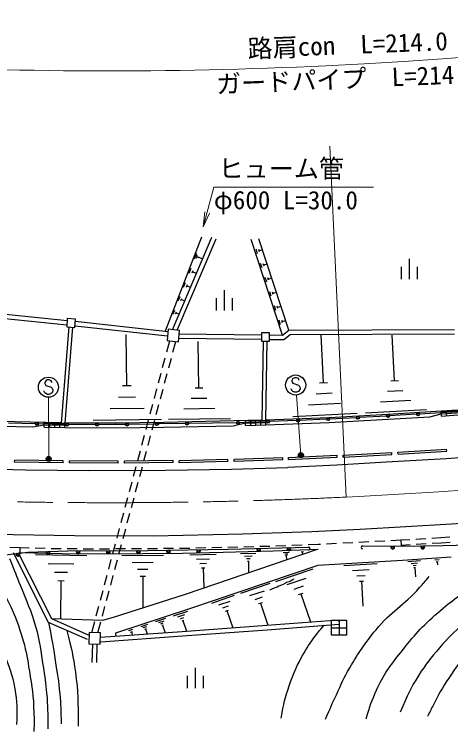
# Model space of a CAD drawing. Units: millimetres, scale not verified. Extents: x 40000 to 680000, y 20000 to 380000.
# Drawn here: x 228960 to 272448, y 246589 to 318017 of the extents above; entities that cross this region are included whole.
import ezdxf
from ezdxf.enums import TextEntityAlignment as Align

# ---------------------------------------------------------------- set-up
doc = ezdxf.new("R2010")
doc.units = ezdxf.units.MM
doc.header["$LTSCALE"] = 1000
doc.header["$PDMODE"] = 32
doc.header["$PDSIZE"] = 500
doc.linetypes.add('CHAIN', pattern=[18.5, 12, -1.5, 3.5, -1.5])
for name, color, linetype, lineweight in [('M-BGD', 7, 'Continuous', 25), ('M-BMK', 2, 'CHAIN', 13), ('M-STR-HTXT', 7, 'Continuous', 13), ('M-STR-STRC', 7, 'Continuous', 25)]:
    doc.layers.add(name, color=color, linetype=linetype, lineweight=lineweight)
doc.styles.add('ＭＳ ゴシック', font='')
doc.styles.get('ＭＳ ゴシック').set_extended_font_data('MS Gothic')

msp = doc.modelspace()

# ---------------------------------------------------------------- linework, layer by layer
at = {"layer": 'M-BGD'}
for p, q in [((247598, 295823), (243982, 286481)), ((244714, 286612), (248658, 295832)), ((245173, 286567), (249063, 295659)), ((255675, 286070), (252581, 295586)), ((256308, 286576), (253345, 295659)), ((253198, 294174), (253049, 294630)), ((253389, 294362), (253315, 294590)), ((253352, 294476), (253694, 294587)), ((246924, 293667), (247142, 294230)), ((247119, 293753), (247228, 294035)), ((247287, 293769), (247341, 293910)), ((247314, 293840), (247736, 293676)), ((268323, 293662), (268323, 291662)), ((253656, 292764), (253507, 293222)), ((253848, 292953), (253773, 293182)), ((253811, 293067), (254154, 293179)), ((267523, 292862), (267523, 291662)), ((269123, 292862), (269123, 291662)), ((246369, 292233), (246571, 292755)), ((246680, 292263), (246781, 292523)), ((246731, 292393), (247122, 292242)), ((254115, 291354), (253965, 291813)), ((254307, 291543), (254232, 291772)), ((254270, 291658), (254614, 291770)), ((245829, 290838), (246016, 291320)), ((246117, 290865), (246210, 291106)), ((246164, 290986), (246525, 290846)), ((249881, 290541), (249881, 288541)), ((254574, 289942), (254424, 290402)), ((254766, 290132), (254692, 290362)), ((254729, 290247), (255074, 290359)), ((245304, 289481), (245476, 289925)), ((245569, 289506), (245655, 289728)), ((245612, 289617), (245944, 289488)), ((249081, 289741), (249081, 288541)), ((250681, 289741), (250681, 288541)), ((255033, 288529), (254883, 288990)), ((255226, 288719), (255151, 288950)), ((255189, 288835), (255535, 288947)), ((244793, 288161), (244950, 288567)), ((245035, 288184), (245114, 288387)), ((245075, 288285), (245379, 288167)), ((235037, 287448), (244281, 286449)), ((255493, 287115), (255342, 287577)), ((255687, 287305), (255611, 287537)), ((255649, 287421), (255996, 287534)), ((234392, 286888), (233623, 277321)), ((234762, 286863), (233993, 277315)), ((235008, 287008), (244238, 286011)), ((240176, 281022), (240106, 286140)), ((245350, 285775), (253581, 285657)), ((245393, 286214), (253581, 286097)), ((259773, 281311), (259526, 286116)), ((266858, 281511), (266624, 286070)), ((244157, 284407), (244450, 285503)), ((244768, 284369), (245055, 285443)), ((247359, 280798), (247296, 285432)), ((253652, 277580), (253794, 285476)), ((254022, 277593), (254164, 285476)), ((243743, 282861), (244002, 283827)), ((244354, 282823), (244613, 283789)), ((243330, 281315), (243588, 282281)), ((243940, 281277), (244199, 282243)), ((267238, 281530), (266479, 281491)), ((240603, 281028), (239750, 281016)), ((242916, 279770), (243174, 280736)), ((247745, 280803), (246973, 280793)), ((260173, 281332), (259372, 281290)), ((243527, 279732), (243785, 280698)), ((260629, 280284), (259027, 280202)), ((267670, 280537), (266151, 280458)), ((241045, 279896), (239339, 279873)), ((248146, 279779), (246601, 279757)), ((268482, 279563), (265443, 279406)), ((241913, 278771), (238501, 278724)), ((242502, 278224), (242761, 279190)), ((243113, 278186), (243372, 279152)), ((248932, 278759), (245843, 278717)), ((261484, 279258), (258281, 279093)), ((270054, 278628), (263976, 278315)), ((271515, 278440), (273510, 278600)), ((263141, 278272), (256734, 277942)), ((270365, 277937), (271510, 278225)), ((271550, 278002), (271515, 278440)), ((271532, 278221), (273528, 278380)), ((271550, 278002), (273545, 278161)), ((272050, 278042), (272015, 278480)), ((230811, 276956), (231929, 277154)), ((231925, 276909), (231932, 277349)), ((231932, 277349), (233993, 277315)), ((232486, 276900), (232494, 277340)), ((232986, 276892), (232994, 277332)), ((233486, 276883), (233493, 277323)), ((233986, 276875), (233993, 277315)), ((233998, 277375), (239065, 277353)), ((243635, 277657), (236811, 277564)), ((242089, 276679), (242347, 277645)), ((242700, 276641), (242958, 277607)), ((250491, 277751), (244312, 277666)), ((250780, 277051), (251985, 277351)), ((251995, 277525), (254022, 277593)), ((252010, 277085), (251995, 277525)), ((252002, 277305), (254029, 277373)), ((252010, 277085), (254037, 277153)), ((252538, 277103), (252523, 277542)), ((253037, 277119), (253023, 277559)), ((253537, 277136), (253522, 277576)), ((254037, 277153), (254022, 277593)), ((231925, 276909), (233986, 276875)), ((231928, 277129), (233990, 277095)), ((233986, 276875), (239062, 276853)), ((241675, 275133), (241934, 276099)), ((242286, 275095), (242545, 276061)), ((241262, 273587), (241520, 274553)), ((241873, 273549), (242131, 274515)), ((261737, 274133), (266585, 274392)), ((266595, 274193), (266585, 274392)), ((267190, 274427), (272045, 274724)), ((267202, 274227), (267190, 274427)), ((267202, 274227), (272057, 274525)), ((272057, 274525), (272045, 274724)), ((228990, 273439), (228994, 273639)), ((233843, 273556), (228994, 273639)), ((244788, 273577), (239935, 273534)), ((244789, 273377), (244788, 273577)), ((250247, 273678), (245399, 273573)), ((245403, 273374), (245399, 273573)), ((250252, 273478), (250247, 273678)), ((255706, 273842), (250856, 273701)), ((250861, 273501), (250856, 273701)), ((255712, 273642), (250861, 273501)), ((255712, 273642), (255706, 273842)), ((256282, 273896), (261136, 274107)), ((256290, 273696), (256282, 273896)), ((256290, 273696), (261145, 273907)), ((261145, 273907), (261136, 274107)), ((261748, 273933), (261737, 274133)), ((261748, 273933), (266595, 274193)), ((233840, 273356), (228990, 273439)), ((233840, 273356), (233843, 273556)), ((239312, 273532), (234458, 273545)), ((234458, 273345), (234458, 273545)), ((239312, 273332), (234458, 273345)), ((239312, 273332), (239312, 273532)), ((239937, 273334), (239935, 273534)), ((244789, 273377), (239937, 273334)), ((240848, 272042), (241107, 273008)), ((241459, 272004), (241718, 272970)), ((250252, 273478), (245403, 273374)), ((240435, 270496), (240693, 271462)), ((241046, 270458), (241304, 271424)), ((240021, 268950), (240280, 269916)), ((240632, 268912), (240891, 269878)), ((239608, 267405), (239866, 268371)), ((240218, 267367), (240477, 268333)), ((239194, 265859), (239452, 266825)), ((239805, 265821), (240063, 266787)), ((269973, 265799), (268975, 265739)), ((271470, 265889), (270572, 265835)), ((272376, 265952), (271470, 265889)), ((238780, 264314), (239039, 265280)), ((239391, 264275), (239650, 265241)), ((252835, 264999), (251835, 264973)), ((254434, 265042), (253435, 265015)), ((256033, 265099), (255034, 265061)), ((257632, 265159), (256633, 265121)), ((259231, 265220), (258232, 265182)), ((259489, 265233), (259231, 265220)), ((261086, 265317), (260088, 265265)), ((262684, 265401), (261686, 265348)), ((264282, 265484), (263283, 265432)), ((265880, 265567), (264881, 265515)), ((267478, 265650), (266479, 265598)), ((268376, 265703), (267478, 265650)), ((267478, 265650), (267509, 265130)), ((268408, 265184), (267509, 265130)), ((270005, 265280), (269007, 265220)), ((271504, 265370), (270604, 265316)), ((272412, 265433), (271504, 265370)), ((229515, 264887), (228502, 264923)), ((229497, 264368), (229388, 264372)), ((229515, 264887), (229497, 264368)), ((230438, 264864), (229515, 264887)), ((232038, 264824), (231038, 264849)), ((233637, 264783), (232638, 264808)), ((235237, 264778), (234237, 264780)), ((236837, 264775), (235837, 264777)), ((237771, 264773), (237437, 264774)), ((238437, 264777), (237771, 264773)), ((240037, 264787), (239037, 264781)), ((241637, 264797), (240637, 264791)), ((243237, 264807), (242237, 264801)), ((244837, 264817), (243837, 264811)), ((245720, 264823), (245437, 264821)), ((246437, 264840), (245720, 264823)), ((248037, 264877), (247037, 264854)), ((249636, 264915), (248636, 264891)), ((251236, 264957), (250236, 264931)), ((251507, 264314), (253022, 264354)), ((255748, 264438), (256352, 264460)), ((255905, 264292), (256207, 264304)), ((257538, 264505), (257769, 264514)), ((257654, 264510), (257665, 264222)), ((231077, 264216), (236193, 264145)), ((238367, 262768), (238625, 263734)), ((238978, 262730), (239236, 263696)), ((239665, 264135), (243836, 264161)), ((246448, 264190), (249065, 264251)), ((247112, 263769), (248421, 263800)), ((251893, 264072), (252650, 264092)), ((252089, 263824), (252467, 263834)), ((252190, 263574), (252379, 263579)), ((252285, 263577), (252315, 262440)), ((255986, 264144), (256137, 264150)), ((256061, 264147), (256079, 263693)), ((268190, 263533), (269458, 263618)), ((270884, 263714), (271296, 263741)), ((232344, 263345), (234902, 263310)), ((240712, 263446), (242798, 263459)), ((247450, 263340), (248104, 263356)), ((247624, 262908), (247951, 262916)), ((247787, 262912), (247834, 260949)), ((261790, 263135), (265115, 263340)), ((268521, 263343), (269155, 263386)), ((268694, 263142), (269011, 263164)), ((268787, 262936), (268946, 262947)), ((268866, 262942), (268930, 261990)), ((271001, 263515), (271207, 263529)), ((271104, 263522), (271124, 263213)), ((232972, 262484), (234251, 262466)), ((237953, 261222), (238212, 262188)), ((238564, 261184), (238823, 262150)), ((241238, 262754), (242281, 262761)), ((255024, 261552), (258758, 262811)), ((262655, 262632), (264318, 262735)), ((263105, 262103), (263937, 262155)), ((233280, 261626), (233919, 261618)), ((233600, 261622), (233547, 257784)), ((241503, 262061), (242024, 262064)), ((241764, 262062), (241783, 258934)), ((256167, 261245), (258034, 261874)), ((263347, 261562), (263763, 261588)), ((263555, 261575), (263710, 259081)), ((251527, 260374), (254471, 261366)), ((256843, 260780), (257777, 261094)), ((237540, 259677), (237798, 260643)), ((238151, 259639), (238409, 260605)), ((248632, 259398), (250911, 260167)), ((252428, 260131), (253900, 260627)), ((252961, 259765), (253697, 260013)), ((257286, 260236), (257753, 260393)), ((257520, 260315), (258463, 257514)), ((249330, 259211), (250469, 259595)), ((253311, 259336), (253679, 259460)), ((253495, 259398), (254239, 257190)), ((237126, 258131), (237385, 259097)), ((237737, 258093), (237996, 259059)), ((244831, 258129), (246244, 258595)), ((249743, 258927), (250312, 259119)), ((250013, 258595), (250298, 258691)), ((250156, 258643), (250732, 256933)), ((243061, 257545), (244076, 257880)), ((245262, 258010), (245968, 258243)), ((245516, 257833), (245869, 257950)), ((236678, 256455), (236971, 257551)), ((237294, 256439), (237582, 257513)), ((241586, 257058), (242268, 257283)), ((243370, 257460), (243878, 257627)), ((243553, 257332), (243807, 257416)), ((243672, 257184), (243799, 257226)), ((243736, 257205), (243987, 256444)), ((245682, 257627), (245859, 257685)), ((245770, 257656), (246120, 256596)), ((260569, 256187), (260569, 257687)), ((260569, 257687), (262069, 257687)), ((261287, 257731), (261321, 257292)), ((261319, 257687), (261319, 256187)), ((262069, 257687), (262069, 256187)), ((240356, 256652), (240761, 256786)), ((240524, 256483), (240727, 256550)), ((240626, 256517), (240726, 256213)), ((241813, 256944), (242154, 257057)), ((241954, 256802), (242125, 256858)), ((242040, 256830), (242208, 256318)), ((260569, 256937), (262069, 256937)), ((239053, 256380), (239089, 256097)), ((262069, 256187), (260569, 256187)), ((236748, 255313), (236698, 253484)), ((237188, 255301), (237138, 253472)), ((246993, 252933), (246993, 250933)), ((246193, 252133), (246193, 250933)), ((247793, 252133), (247793, 250933))]:
    msp.add_line(p, q, dxfattribs=at)
for points in [[(217077, 289317), (226445, 288326), (234220, 287530)], [(217031, 288879), (226400, 287889), (234191, 287090)], [(254393, 286088), (255675, 286070), (256308, 286576), (272824, 286635)], [(254393, 285648), (255826, 285628), (256463, 286137), (272828, 286196)], [(254023, 277653), (260326, 277887), (266186, 278195), (273140, 278636)], [(216067, 277903), (221737, 277664), (227482, 277504), (233628, 277383)], [(254037, 277153), (260349, 277388), (266214, 277696), (270365, 277937)], [(216042, 277403), (221719, 277164), (227472, 277004), (230811, 276956)], [(239057, 277353), (243857, 277409), (253653, 277644)], [(239062, 276853), (243865, 276909), (250780, 277051)], [(236240, 255770), (232375, 257469), (228886, 264389)], [(236417, 256173), (232697, 257808), (229388, 264372)], [(259250, 264720), (254742, 264550), (249779, 264418), (245727, 264323), (241778, 264298), (237772, 264273), (233716, 264281), (229502, 264388)], [(259157, 264718), (245984, 260247), (238816, 257946), (237738, 257667), (232697, 257808)], [(272484, 263971), (267662, 263648), (259224, 263126), (246425, 258813), (239053, 256380)], [(256826, 261776), (256486, 261588), (256339, 261522), (256090, 261446), (255897, 261324), (255602, 261192), (255307, 261060), (255160, 260993), (255013, 260927), (254865, 260861), (254616, 260785), (254469, 260719), (254423, 260663)], [(237550, 255988), (245677, 256564), (254142, 257182), (261287, 257731)], [(237581, 255549), (245708, 256125), (254175, 256744), (261321, 257292)]]:
    msp.add_lwpolyline(points, dxfattribs=at)
for points in [[(234233, 287721), (234178, 286902), (234998, 286847), (235052, 287666)], [(244301, 286653), (244190, 285528), (245315, 285418), (245425, 286543)], [(253581, 286288), (253581, 285476), (254393, 285476), (254393, 286288)], [(236427, 256462), (236397, 255344), (237515, 255314), (237545, 256432)]]:
    msp.add_lwpolyline(points, close=True, dxfattribs=at)
for points, knots in [([(228477, 263833), (229016, 262511), (229152, 262167), (229570, 261094), (230182, 259528), (230628, 258682), (231079, 257063), (231504, 255535), (231581, 254639), (231833, 253074), (231999, 252044), (232082, 251465), (232177, 250426), (232304, 249048), (232291, 248562), (232295, 246886)], [0, 0, 0, 0, 1, 1, 1, 2, 2, 2, 3, 3, 3, 4, 4, 4, 5, 5, 5, 5]), ([(226685, 262299), (227546, 261045), (227809, 260626), (228391, 259477), (229115, 258046), (229376, 257171), (229841, 255637), (230189, 254486), (230257, 253806), (230458, 252621), (230728, 251033), (230864, 250133), (230908, 248523), (230928, 247768), (230938, 247500), (230904, 246589)], [0, 0, 0, 0, 1, 1, 1, 2, 2, 2, 3, 3, 3, 4, 4, 4, 5, 5, 5, 5]), ([(259981, 247840), (260480, 249012), (260616, 249325), (261054, 250262), (261549, 251324), (261785, 251944), (262389, 252948), (263318, 254488), (263864, 255347), (265009, 256735), (266510, 258554), (267785, 259166), (269350, 260931), (269734, 261364), (269874, 261508), (270316, 262053)], [0, 0, 0, 0, 1, 1, 1, 2, 2, 2, 3, 3, 3, 4, 4, 4, 5, 5, 5, 5]), ([(264028, 247877), (264406, 249202), (264571, 249642), (265059, 250716), (265782, 252306), (266387, 253112), (267470, 254482), (268783, 256142), (269565, 257061), (271178, 258431), (272634, 259667), (273481, 260356), (275155, 261275), (275808, 261634), (276048, 261775), (276859, 262136)], [0, 0, 0, 0, 1, 1, 1, 2, 2, 2, 3, 3, 3, 4, 4, 4, 5, 5, 5, 5]), ([(279867, 261500), (278378, 260782), (277903, 260543), (276740, 259774), (275474, 258938), (274834, 258362), (273710, 257343), (272729, 256455), (272199, 255930), (271332, 254931), (270456, 253919), (269985, 253327), (269261, 252201), (268396, 250855), (268169, 250277), (267418, 248544)], [0, 0, 0, 0, 1, 1, 1, 2, 2, 2, 3, 3, 3, 4, 4, 4, 5, 5, 5, 5]), ([(284970, 261502), (282962, 260533), (282408, 260270), (280812, 259394), (279332, 258582), (278444, 258207), (277085, 257206), (275905, 256336), (275336, 255722), (274343, 254643), (273433, 253653), (273012, 253017), (272250, 251908), (271577, 250930), (271290, 250322), (270738, 249271), (270501, 248819), (270421, 248670), (270145, 248107)], [0, 0, 0, 0, 1, 1, 1, 2, 2, 2, 3, 3, 3, 4, 4, 4, 5, 5, 5, 6, 6, 6, 6]), ([(224564, 261044), (225578, 259868), (225937, 259419), (226582, 258230), (227320, 256870), (227418, 255965), (227903, 254496), (228369, 253085), (228774, 252325), (229017, 250859), (229246, 249480), (229234, 248901), (229178, 247285)], [0, 0, 0, 0, 1, 1, 1, 2, 2, 2, 3, 3, 3, 4, 4, 4, 4]), ([(232375, 257469), (232715, 255642), (232809, 255158), (233036, 253668), (233233, 252379), (233373, 251659), (233486, 250359), (233587, 249197), (233600, 248792), (233627, 247375)], [0, 0, 0, 0, 1, 1, 1, 2, 2, 2, 3, 3, 3, 3]), ([(255544, 247937), (255843, 249445), (255929, 249926), (256354, 251148), (256734, 252242), (256976, 252852), (257528, 253870), (257980, 254702), (258260, 255157), (258822, 255919), (259196, 256426), (259333, 256602), (259828, 257177)], [0, 0, 0, 0, 1, 1, 1, 2, 2, 2, 3, 3, 3, 4, 4, 4, 4]), ([(234198, 256668), (234685, 254763), (234814, 254162), (235044, 252528), (235338, 250445), (235307, 249654), (235307, 247149)], [0, 0, 0, 0, 1, 1, 1, 2, 2, 2, 2])]:
    msp.add_open_spline(points, degree=3, knots=knots, dxfattribs=at)
at = {"layer": 'M-BMK'}
msp.add_lwpolyline([(323047, 275339), (319071, 274906), (315094, 274475), (311117, 274048), (307139, 273627), (303160, 273215), (299181, 272813), (295200, 272423), (291217, 272048), (287233, 271690), (283248, 271350), (279261, 271032), (275272, 270736), (271281, 270465), (267288, 270221), (263294, 270007), (262045, 269946)], dxfattribs=at)
msp.add_arc((238383, 769386), 500000, 261.05061, 272.71251, dxfattribs=at)
at = {"layer": 'M-STR-HTXT'}
for p, q in [((262045, 269946), (260389, 304907)), ((247797, 296860), (247942, 298353)), ((247797, 296860), (248418, 298226)), ((257528, 274115), (257073, 280104)), ((232384, 273749), (232361, 279886))]:
    msp.add_line(p, q, dxfattribs=at)
for points in [[(318387, 318085), (314497, 317660), (310607, 317237), (306717, 316817), (302825, 316405), (298933, 316000), (295040, 315607), (291146, 315226), (287250, 314860), (283352, 314511), (279453, 314181), (275552, 313873), (271650, 313588), (267745, 313328), (263839, 313096), (260010, 312898)], [(247797, 296860), (248854, 300806), (264754, 300806)]]:
    msp.add_lwpolyline(points, dxfattribs=at)
msp.add_arc((238383, 769386), 457000, 261.05061, 272.71251, dxfattribs=at)
at = {"layer": 'M-STR-STRC'}
for p, q in [((232084, 281526), (231993, 281344)), ((232266, 281616), (232084, 281526)), ((232448, 281616), (232266, 281616)), ((232629, 281526), (232448, 281616)), ((232720, 281344), (232629, 281526)), ((256724, 281743), (256633, 281561)), ((256633, 281561), (256633, 281470)), ((256633, 281470), (256724, 281288)), ((256906, 281833), (256724, 281743)), ((257088, 281833), (256906, 281833)), ((257270, 281743), (257088, 281833)), ((257361, 281561), (257270, 281743)), ((231993, 281344), (231993, 281253)), ((231993, 281253), (232084, 281071)), ((232084, 281071), (232629, 280889)), ((232629, 280889), (232720, 280798)), ((232720, 280798), (232811, 280616)), ((256633, 280561), (256542, 280743)), ((256724, 281288), (257270, 281106)), ((257270, 281106), (257361, 281015)), ((257361, 281015), (257451, 280833)), ((257451, 280743), (257361, 280561)), ((257451, 280833), (257451, 280743)), ((231993, 280344), (231902, 280526)), ((232084, 280253), (231993, 280344)), ((232266, 280162), (232084, 280253)), ((232448, 280162), (232266, 280162)), ((232629, 280253), (232448, 280162)), ((232720, 280344), (232629, 280253)), ((232811, 280526), (232720, 280344)), ((232811, 280616), (232811, 280526)), ((256724, 280470), (256633, 280561)), ((256906, 280379), (256724, 280470)), ((257088, 280379), (256906, 280379)), ((257270, 280470), (257088, 280379)), ((257361, 280561), (257270, 280470)), ((266057, 278020), (263362, 277866)), ((269052, 278191), (266356, 278037)), ((273626, 278473), (269351, 278209)), ((231063, 277243), (228364, 277304)), ((234062, 277175), (231363, 277236)), ((237057, 277171), (234362, 277171)), ((240053, 277170), (237357, 277171)), ((243029, 277220), (240352, 277173)), ((246006, 277272), (243329, 277225)), ((251095, 277343), (246306, 277277)), ((254091, 277453), (251395, 277350)), ((257087, 277567), (254391, 277464)), ((260074, 277708), (257387, 277580)), ((263062, 277850), (260374, 277722))]:
    msp.add_line(p, q, dxfattribs=at)
for points in [[(326526, 278970), (316257, 277854), (310114, 277188), (304775, 276626), (299270, 276066), (293836, 275548), (287768, 275001), (282729, 274561), (277465, 274142), (271983, 273765), (266013, 273408), (261107, 273139), (256228, 272904)], [(179791, 276162), (186000, 275412), (190913, 274910), (197015, 274351), (202520, 273917), (208924, 273493), (215919, 273109), (223658, 272823), (230083, 272666), (236383, 272579), (244014, 272616), (250602, 272729), (256228, 272904)], [(158854, 272534), (164608, 271621), (171304, 270653), (178554, 269705), (185856, 268894), (193347, 268153), (201897, 267448), (209466, 266953), (218019, 266519), (226776, 266254), (234953, 266108), (242819, 266105), (251700, 266272), (258599, 266512)], [(258599, 266512), (263425, 266747), (272526, 267282), (280429, 267847), (289924, 268661), (299361, 269534), (307340, 270355), (318900, 271626), (329669, 272793)], [(263671, 265085), (267673, 265064), (271658, 265123), (275680, 265233)], [(226351, 264009), (230299, 264474), (234283, 264589), (242270, 264617), (250274, 264760), (258274, 264970)]]:
    msp.add_lwpolyline(points, dxfattribs=at)
for centre, radius in [((232357, 280889), 1000), ((256997, 281106), 1000), ((260224, 277715), 150), ((263212, 277857), 150), ((263212, 277857), 120), ((263212, 277857), 100), ((266207, 278028), 150), ((266207, 278028), 120), ((266207, 278028), 100), ((269202, 278200), 150), ((269202, 278200), 120), ((269202, 278200), 100), ((231213, 277239), 150), ((231213, 277239), 120), ((231213, 277239), 100), ((234212, 277171), 150), ((234212, 277171), 120), ((234212, 277171), 100), ((237207, 277171), 150), ((237207, 277171), 120), ((237207, 277171), 100), ((240203, 277170), 150), ((240203, 277170), 120), ((240203, 277170), 100), ((243179, 277223), 150), ((243179, 277223), 120), ((243179, 277223), 100), ((246156, 277275), 150), ((246156, 277275), 120), ((246156, 277275), 100), ((251245, 277345), 150), ((251245, 277345), 120), ((251245, 277345), 100), ((254241, 277459), 150), ((254241, 277459), 120), ((254241, 277459), 100), ((257237, 277573), 150), ((257237, 277573), 120), ((257237, 277573), 100), ((260224, 277715), 120), ((260224, 277715), 100), ((232384, 273749), 150), ((232384, 273749), 120), ((232384, 273749), 90), ((232384, 273749), 60), ((232384, 273749), 30), ((232384, 273749), 20), ((257528, 274115), 150), ((257528, 274115), 120), ((257528, 274115), 90), ((257528, 274115), 60), ((257528, 274115), 30), ((257528, 274115), 20), ((266671, 264957), 112), ((266671, 264957), 100), ((269673, 264981), 100), ((229343, 264248), 100), ((232326, 264420), 100), ((235322, 264480), 100), ((238322, 264491), 100), ((241322, 264502), 100), ((244323, 264541), 100), ((247323, 264595), 100), ((253322, 264728), 112), ((253322, 264728), 100), ((256321, 264806), 112), ((256321, 264806), 100)]:
    msp.add_circle(centre, radius, dxfattribs=at)
for centre, radius, start, end in [((263670, 264935), 150, 89.70345, 269.70345), ((266671, 264957), 188, 142.83355, 36.57335), ((266671, 264957), 150, 131.11307, 48.29383), ((269673, 264981), 188, 143.97139, 37.71118), ((269673, 264981), 150, 132.25091, 49.43166), ((269673, 264981), 112, 90.8413, 90.84127), ((229343, 264248), 188, 149.84598, 43.58577), ((229343, 264248), 150, 138.1255, 55.30625), ((229343, 264248), 112, 96.71589, 96.71586), ((232326, 264420), 188, 144.77764, 38.51744), ((232326, 264420), 150, 133.05716, 50.23792), ((232326, 264420), 112, 91.64756, 91.64752), ((235322, 264480), 188, 143.33509, 37.07489), ((235322, 264480), 150, 131.61461, 48.79537), ((235322, 264480), 112, 90.20502, 90.20497), ((238322, 264491), 188, 143.33509, 37.07489), ((238322, 264491), 150, 131.61461, 48.79537), ((238322, 264491), 112, 90.20502, 90.20497), ((241322, 264502), 188, 143.33509, 37.07489), ((241322, 264502), 150, 131.61461, 48.79537), ((241322, 264502), 112, 90.20502, 90.20497), ((244323, 264541), 188, 144.15051, 37.8903), ((244323, 264541), 150, 132.43003, 49.61079), ((244323, 264541), 112, 91.02043, 91.02039), ((247323, 264595), 188, 144.15051, 37.8903), ((247323, 264595), 150, 132.43003, 49.61079), ((247323, 264595), 112, 91.02043, 91.02039), ((253322, 264728), 188, 144.63655, 38.37634), ((253322, 264728), 150, 132.91607, 50.09682), ((256321, 264806), 188, 144.63655, 38.37634), ((256321, 264806), 150, 132.91607, 50.09682), ((258278, 264820), 150, 271.50645, 91.50645)]:
    msp.add_arc(centre, radius, start, end, dxfattribs=at)
for p in [(257528, 274115), (232384, 273749)]:
    msp.add_point(p, dxfattribs=at)

# ---------------------------------------------------------------- texts
at = {"layer": 'M-STR-HTXT', "style": 'ＭＳ ゴシック'}
msp.add_text('路肩con\u3000L=214.0', height=1833, rotation=2.263, dxfattribs=at).set_placement((262238, 313511), align=Align.BOTTOM_CENTER)
msp.add_text('ガードパイプ\u3000L=214.0', height=1833, rotation=2.329, dxfattribs=at).set_placement((262144, 312505), align=Align.TOP_CENTER)
msp.add_text('ヒューム管', height=1833, dxfattribs=at).set_placement((249317, 301195), align=Align.BOTTOM_LEFT)
msp.add_text('φ600 L=30.0', height=1833, rotation=359.915, dxfattribs=at).set_placement((248838, 298065), align=Align.BOTTOM_LEFT)

doc.saveas('drawing.dxf')
